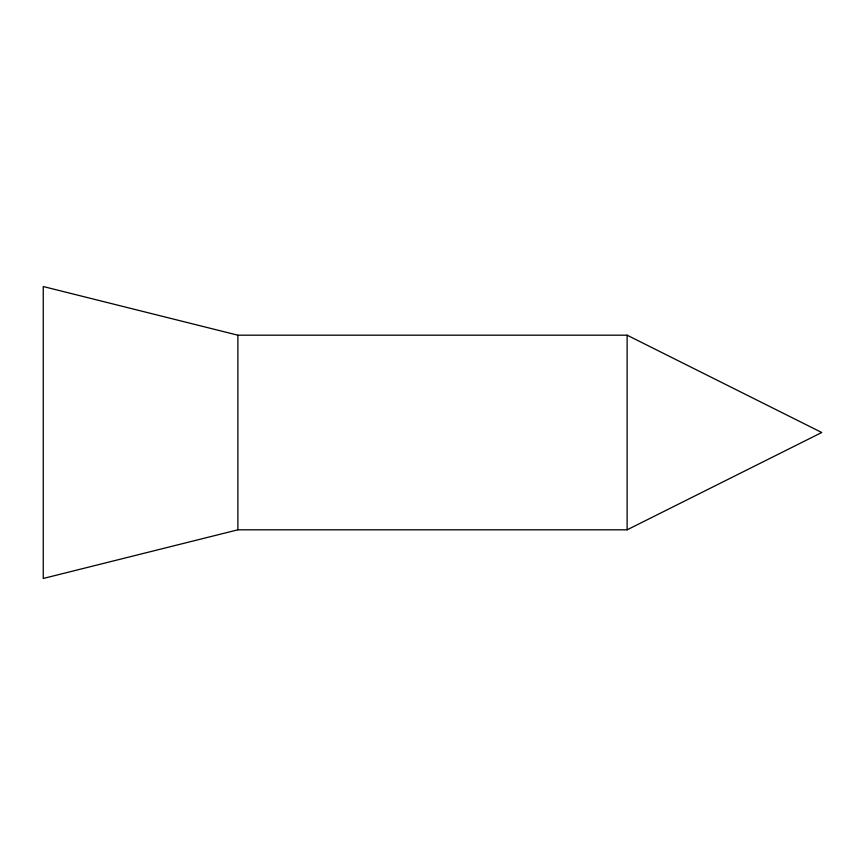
<?xml version="1.0" encoding="UTF-8"?>
<svg xmlns="http://www.w3.org/2000/svg" width="865" height="865" viewBox="0 0 865 865"><rect width="100%" height="100%" fill="white"/><g stroke="black" fill="none" stroke-linecap="round" stroke-linejoin="round"><path stroke-width="1.3" d="M627.125 529.812L821.75 432.5L627.125 335.188L237.875 335.188L43.25 286.531L43.25 578.469L237.875 529.812L627.125 529.812L627.125 335.188M237.875 335.188L237.875 529.812"/></g></svg>
